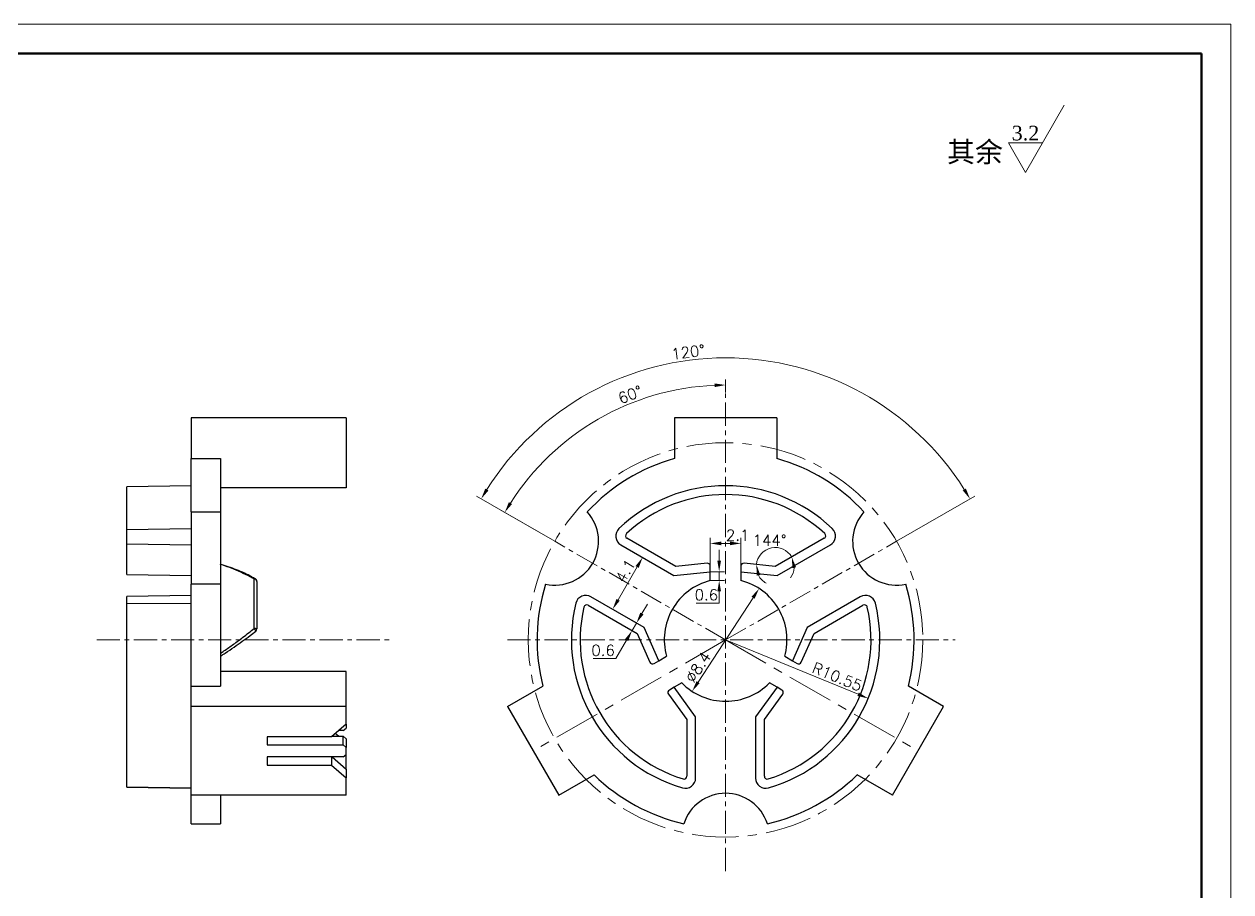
# Model space of a CAD drawing. Header units: millimetres. Extents: x 2522 to 3192, y 1532 to 1650.
# Drawn here: x 3109.1 to 3191.7, y 1591 to 1650.4 of the extents above; entities that cross this region are included whole.
import ezdxf

# ---------------------------------------------------------------- set-up
doc = ezdxf.new("R2010")
doc.units = ezdxf.units.MM
doc.linetypes.add('CENTER', pattern=[50.8, 31.75, -6.35, 6.35, -6.35])
for name, color, linetype, lineweight in [('中心线', 1, 'CENTER', 9), ('尺寸标注', 2, 'Continuous', 9), ('引导线', 6, 'Continuous', 9), ('文本', 3, 'Continuous', 15), ('粗实线', 9, 'Continuous', 50)]:
    doc.layers.add(name, color=color, linetype=linetype, lineweight=lineweight)
doc.styles.add('st', font='txt.shx')
doc.styles.get("Standard").update_dxf_attribs({"font": 'arial.ttf'})
doc.dimstyles.new('2st0.3', dxfattribs={"dimscale": 0.3, "dimtxt": 2.5, "dimasz": 2.5, "dimexe": 1.25, "dimexo": 0, "dimtad": 1, "dimtoh": 1, "dimdec": 3, "dimlfac": 0.5, "dimdsep": 46, "dimtxsty": 'st', "dimcen": 0, "dimclrd": 256, "dimclre": 256, "dimclrt": 256, "dimadec": 4, "dimazin": 2, "dimtfac": 1, "dimtdec": 3, "dimtmove": 0, "dimatfit": 1, "dimfxl": 0, "dimlwd": -1, "dimlwe": -1, "dimarcsym": 0})
doc.dimstyles.new('st0.3', dxfattribs={"dimscale": 0.3, "dimtxt": 2.5, "dimasz": 2.5, "dimexe": 1.25, "dimexo": 0, "dimtad": 1, "dimtoh": 1, "dimdec": 3, "dimdsep": 46, "dimtxsty": 'st', "dimcen": 0, "dimclrd": 256, "dimclre": 256, "dimclrt": 256, "dimadec": 4, "dimazin": 2, "dimtfac": 1, "dimtdec": 3, "dimtmove": 0, "dimatfit": 1, "dimfxl": 0, "dimlwd": -1, "dimlwe": -1, "dimarcsym": 0})

# ---------------------------------------------------------------- blocks, each defined once
blk = doc.blocks.new('*D137')
at = {"layer": 'Defpoints', "color": 0, "ltscale": 0.1, "transparency": 16777216}
for p in [(3151.761, 1613.717), (3149.381, 1610.357), (3149.711, 1610.166)]:
    blk.add_point(p, dxfattribs=at)
at = {"layer": '尺寸标注', "ltscale": 0.1, "transparency": 16777216}
for p, q in [((3151.761, 1613.717), (3151.106, 1614.095)), ((3151.056, 1613.258), (3149.756, 1611.006)), ((3149.711, 1610.166), (3149.056, 1610.544))]:
    blk.add_line(p, q, dxfattribs=at)
for points in [[(3150.948, 1613.32), (3151.164, 1613.195), (3151.431, 1613.907)], [(3149.648, 1611.069), (3149.864, 1610.944), (3149.381, 1610.357)]]:
    blk.add_solid(points, dxfattribs=at)
at = {"layer": '尺寸标注', "ltscale": 0.1, "transparency": 16777216, "insert": (3150.25, 1612.987), "char_height": 0.75, "attachment_point": 5, "rotation": 60, "style": 'st'}
blk.add_mtext('4.1', dxfattribs=at)
blk = doc.blocks.new('*D141')
at = {"layer": 'Defpoints', "color": 0, "ltscale": 0.1, "transparency": 16777216}
for p in [(3158.159, 1614.868), (3156.059, 1613.31), (3158.159, 1613.31)]:
    blk.add_point(p, dxfattribs=at)
at = {"layer": '尺寸标注', "ltscale": 0.1, "transparency": 16777216}
for p, q in [((3156.059, 1613.31), (3156.059, 1615.243)), ((3158.159, 1613.31), (3158.159, 1615.243)), ((3156.809, 1614.868), (3157.409, 1614.868))]:
    blk.add_line(p, q, dxfattribs=at)
for points in [[(3156.809, 1614.993), (3156.809, 1614.743), (3156.059, 1614.868)], [(3157.409, 1614.993), (3157.409, 1614.743), (3158.159, 1614.868)]]:
    blk.add_solid(points, dxfattribs=at)
at = {"layer": '尺寸标注', "ltscale": 0.1, "transparency": 16777216, "insert": (3157.933, 1615.43), "char_height": 0.75, "attachment_point": 5, "style": 'st'}
blk.add_mtext('2.1', dxfattribs=at)
blk = doc.blocks.new('*D142')
at = {"layer": 'Defpoints', "color": 0, "ltscale": 0.1, "transparency": 16777216}
for p in [(3151.008, 1609.418), (3151.359, 1609.215), (3151.059, 1608.695)]:
    blk.add_point(p, dxfattribs=at)
at = {"layer": '尺寸标注', "ltscale": 0.1, "transparency": 16777216}
for p, q in [((3151.383, 1610.067), (3151.758, 1610.717)), ((3151.359, 1609.215), (3150.683, 1609.605)), ((3151.008, 1609.418), (3150.708, 1608.898)), ((3151.059, 1608.695), (3150.383, 1609.085)), ((3150.333, 1608.248), (3149.603, 1606.985)), ((3149.603, 1606.985), (3148.041, 1606.985))]:
    blk.add_line(p, q, dxfattribs=at)
for points in [[(3151.274, 1610.13), (3151.491, 1610.005), (3151.008, 1609.418)], [(3150.224, 1608.311), (3150.441, 1608.186), (3150.708, 1608.898)]]:
    blk.add_solid(points, dxfattribs=at)
at = {"layer": '尺寸标注', "ltscale": 0.1, "transparency": 16777216, "insert": (3148.728, 1607.547), "char_height": 0.75, "attachment_point": 5, "style": 'st'}
blk.add_mtext('0.6', dxfattribs=at)
blk = doc.blocks.new('*D143')
at = {"layer": 'Defpoints', "color": 0, "ltscale": 0.1, "transparency": 16777216}
for p in [(3163.859, 1615.219), (3160.78, 1614.556), (3158.38, 1613.509), (3160.509, 1613.285), (3160.509, 1613.285)]:
    blk.add_point(p, dxfattribs=at)
at = {"layer": '尺寸标注', "ltscale": 0.1, "transparency": 16777216}
for start, end in [(30, 174.00001), (207.53393, 241.06786), (322.93215, 356.46607)]:
    blk.add_arc((3160.509, 1613.285), 1.3, start, end, dxfattribs=at)
for points in [[(3159.234, 1612.661), (3159.48, 1612.707), (3159.217, 1613.421)], [(3161.685, 1613.176), (3161.929, 1613.233), (3161.635, 1613.935)]]:
    blk.add_solid(points, dxfattribs=at)
at = {"layer": '尺寸标注', "ltscale": 0.1, "transparency": 16777216, "insert": (3160.118, 1615.087), "char_height": 0.75, "attachment_point": 5, "style": 'st'}
blk.add_mtext('144°', dxfattribs=at)
blk = doc.blocks.new('*D144')
at = {"layer": 'Defpoints', "color": 0, "ltscale": 0.1, "transparency": 16777216}
for p in [(3157.109, 1608.262), (3166.869, 1604.255)]:
    blk.add_point(p, dxfattribs=at)
at = {"layer": '尺寸标注', "ltscale": 0.1, "transparency": 16777216}
blk.add_line((3157.109, 1608.262), (3166.175, 1604.54), dxfattribs=at)
blk.add_solid([(3166.223, 1604.656), (3166.128, 1604.425), (3166.869, 1604.255)], dxfattribs=at)
at = {"layer": '尺寸标注', "ltscale": 0.1, "transparency": 16777216, "insert": (3164.75, 1605.734), "char_height": 0.75, "attachment_point": 5, "rotation": 337.68123, "style": 'st'}
blk.add_mtext('R10.55', dxfattribs=at)
blk = doc.blocks.new('*D145')
at = {"layer": 'Defpoints', "color": 0, "ltscale": 0.1, "transparency": 16777216}
for p in [(3156.059, 1612.929), (3156.669, 1612.929), (3156.059, 1612.329)]:
    blk.add_point(p, dxfattribs=at)
at = {"layer": '尺寸标注', "ltscale": 0.1, "transparency": 16777216}
for p, q in [((3156.669, 1613.679), (3156.669, 1614.429)), ((3156.059, 1612.929), (3157.044, 1612.929)), ((3156.669, 1612.929), (3156.669, 1612.329)), ((3156.059, 1612.329), (3157.044, 1612.329)), ((3156.669, 1611.579), (3156.669, 1610.786)), ((3156.669, 1610.786), (3155.106, 1610.786))]:
    blk.add_line(p, q, dxfattribs=at)
for points in [[(3156.544, 1613.679), (3156.794, 1613.679), (3156.669, 1612.929)], [(3156.544, 1611.579), (3156.794, 1611.579), (3156.669, 1612.329)]]:
    blk.add_solid(points, dxfattribs=at)
at = {"layer": '尺寸标注', "ltscale": 0.1, "transparency": 16777216, "insert": (3155.794, 1611.348), "char_height": 0.75, "attachment_point": 5, "style": 'st'}
blk.add_mtext('0.6', dxfattribs=at)
blk = doc.blocks.new('*D124')
at = {"layer": 'Defpoints', "color": 0, "ltscale": 0.1, "transparency": 16777216}
for p in [(3157.109, 1625.203), (3145.894, 1621.628), (3145.418, 1615.012), (3157.109, 1608.262), (3157.109, 1592.437)]:
    blk.add_point(p, dxfattribs=at)
at = {"layer": '尺寸标注', "ltscale": 0.1, "transparency": 16777216}
for p, q in [((3157.109, 1625.203), (3157.109, 1626.085)), ((3145.418, 1615.012), (3141.674, 1617.174))]:
    blk.add_line(p, q, dxfattribs=at)
blk.add_arc((3157.109, 1608.262), 17.448, 92.46297, 147.53703, dxfattribs=at)
for points in [[(3156.357, 1625.819), (3156.362, 1625.569), (3157.109, 1625.71)], [(3142.494, 1617.563), (3142.281, 1617.692), (3141.999, 1616.986)]]:
    blk.add_solid(points, dxfattribs=at)
at = {"layer": '尺寸标注', "ltscale": 0.1, "transparency": 16777216, "insert": (3150.582, 1625.049), "char_height": 0.75, "attachment_point": 5, "rotation": 21.24731, "style": 'st'}
blk.add_mtext('60°', dxfattribs=at)
blk = doc.blocks.new('*D125')
at = {"layer": 'Defpoints', "color": 0, "ltscale": 0.1, "transparency": 16777216}
for p in [(3163.713, 1626.405), (3145.418, 1615.012), (3168.801, 1615.012), (3157.109, 1608.262), (3157.109, 1608.262)]:
    blk.add_point(p, dxfattribs=at)
at = {"layer": '尺寸标注', "ltscale": 0.1, "transparency": 16777216}
for p, q in [((3145.418, 1615.012), (3140.064, 1618.103)), ((3168.801, 1615.012), (3174.155, 1618.103))]:
    blk.add_line(p, q, dxfattribs=at)
blk.add_arc((3157.109, 1608.262), 19.308, 32.22577, 147.77423, dxfattribs=at)
for points in [[(3140.883, 1618.493), (3140.669, 1618.622), (3140.388, 1617.916)], [(3173.55, 1618.622), (3173.336, 1618.493), (3173.83, 1617.916)]]:
    blk.add_solid(points, dxfattribs=at)
at = {"layer": '尺寸标注', "ltscale": 0.1, "transparency": 16777216, "insert": (3154.542, 1627.966), "char_height": 0.75, "attachment_point": 5, "rotation": 7.4228, "style": 'st'}
blk.add_mtext('120°', dxfattribs=at)
blk = doc.blocks.new('*D134')
at = {"layer": 'Defpoints', "color": 0, "ltscale": 0.1, "transparency": 16777216}
for p in [(3159.4, 1611.782), (3154.818, 1604.742)]:
    blk.add_point(p, dxfattribs=at)
at = {"layer": '尺寸标注', "ltscale": 0.1, "transparency": 16777216}
blk.add_line((3158.991, 1611.153), (3155.228, 1605.37), dxfattribs=at)
for points in [[(3158.886, 1611.222), (3159.096, 1611.085), (3159.4, 1611.782)], [(3155.123, 1605.439), (3155.332, 1605.302), (3154.818, 1604.742)]]:
    blk.add_solid(points, dxfattribs=at)
at = {"layer": '尺寸标注', "ltscale": 0.1, "transparency": 16777216, "insert": (3155.226, 1606.399), "char_height": 0.75, "attachment_point": 5, "rotation": 56.94369, "style": 'st'}
blk.add_mtext('∅8.4', dxfattribs=at)

msp = doc.modelspace()

# ---------------------------------------------------------------- linework, layer by layer
at = {"color": 7, "linetype": 'Continuous', "lineweight": 25}
for p, q in [((3131.1406, 1623.4619), (3120.5406, 1623.4619)), ((3120.5406, 1623.4619), (3120.5406, 1620.678)), ((3131.1406, 1623.4619), (3131.1406, 1618.6619)), ((3153.6094, 1623.4619), (3153.6094, 1620.678)), ((3160.6094, 1623.4619), (3153.6094, 1623.4619)), ((3160.6094, 1623.4619), (3160.6094, 1620.678)), ((3120.5406, 1620.678), (3122.5406, 1620.678)), ((3120.5406, 1617.0248), (3120.5406, 1620.678)), ((3122.5406, 1620.678), (3122.5406, 1617.0248)), ((3120.5406, 1618.8119), (3116.1406, 1618.7369)), ((3116.1406, 1615.8238), (3116.1406, 1618.7369)), ((3131.1406, 1618.6619), (3122.5406, 1618.6619)), ((3120.5406, 1617.0248), (3122.5406, 1617.0248)), ((3120.5406, 1617.0248), (3120.5406, 1612.079)), ((3122.5406, 1617.0248), (3122.5406, 1612.079)), ((3116.1406, 1615.8238), (3120.5406, 1615.878)), ((3116.1406, 1614.8314), (3116.1406, 1615.8238)), ((3153.7094, 1613.2849), (3150.3594, 1615.219)), ((3163.8594, 1615.219), (3160.5094, 1613.2849)), ((3116.1406, 1614.8314), (3120.5406, 1614.7664)), ((3116.1406, 1612.745), (3116.1406, 1614.8314)), ((3149.9432, 1614.7664), (3153.5782, 1612.6678)), ((3160.6406, 1612.6678), (3164.2756, 1614.7664)), ((3155.8385, 1613.5086), (3153.7094, 1613.2849)), ((3155.9843, 1613.4485), (3155.9932, 1613.4584)), ((3160.5094, 1613.2849), (3158.3803, 1613.5086)), ((3116.1406, 1612.745), (3120.5406, 1612.6678)), ((3153.5782, 1612.6678), (3156.0594, 1612.9286)), ((3156.0594, 1612.9286), (3156.0594, 1613.3097)), ((3156.0594, 1612.3286), (3156.0594, 1612.9286)), ((3158.1594, 1613.3097), (3158.1594, 1612.9286)), ((3158.1594, 1612.9286), (3160.6406, 1612.6678)), ((3158.1594, 1612.9286), (3158.1594, 1612.3286)), ((3122.5406, 1612.079), (3120.5406, 1612.079)), ((3120.5406, 1605.0849), (3120.5406, 1612.079)), ((3122.5406, 1612.079), (3122.5406, 1605.0849)), ((3124.8576, 1609.0491), (3124.8576, 1612.4211)), ((3125.0406, 1612.2651), (3125.0406, 1609.0196)), ((3120.5406, 1611.3095), (3116.1406, 1611.2345)), ((3116.1406, 1610.7585), (3116.1406, 1611.2345)), ((3151.5282, 1609.1171), (3147.8932, 1611.2157)), ((3166.3256, 1611.2157), (3162.6906, 1609.1171)), ((3116.1406, 1610.7585), (3120.5406, 1610.7763)), ((3116.1406, 1598.2035), (3116.1406, 1610.7585)), ((3147.7094, 1610.629), (3151.0594, 1608.6949)), ((3163.1594, 1608.6949), (3166.5094, 1610.629)), ((3151.0594, 1608.6949), (3151.9302, 1606.7392)), ((3152.543, 1606.8379), (3151.5282, 1609.1171)), ((3162.6906, 1609.1171), (3161.6758, 1606.8379)), ((3162.2886, 1606.7392), (3163.1594, 1608.6949)), ((3152.2129, 1606.6473), (3152.543, 1606.8379)), ((3152.543, 1606.8379), (3153.0626, 1607.1379)), ((3161.1562, 1607.1379), (3161.6758, 1606.8379)), ((3161.6758, 1606.8379), (3162.0059, 1606.6473)), ((3131.1406, 1606.093), (3122.5406, 1606.093)), ((3131.1406, 1603.693), (3131.1406, 1606.093)), ((3120.5406, 1603.693), (3120.5406, 1605.0849)), ((3120.5406, 1605.0849), (3122.5406, 1605.0849)), ((3142.1958, 1603.693), (3144.6067, 1605.0849)), ((3154.1126, 1605.3193), (3153.593, 1605.0193)), ((3160.6258, 1605.0193), (3160.1062, 1605.3193)), ((3172.023, 1603.693), (3169.6121, 1605.0849)), ((3153.2011, 1604.5379), (3154.4594, 1602.806)), ((3153.593, 1605.0193), (3153.2629, 1604.8287)), ((3155.0594, 1603.0009), (3153.593, 1605.0193)), ((3160.6258, 1605.0193), (3159.1594, 1603.0009)), ((3159.7594, 1602.806), (3161.0177, 1604.5379)), ((3160.9559, 1604.8287), (3160.6258, 1605.0193)), ((3131.1406, 1603.693), (3120.5406, 1603.693)), ((3120.5406, 1597.6308), (3120.5406, 1603.693)), ((3131.1406, 1602.5022), (3131.1406, 1603.693)), ((3142.1958, 1603.693), (3145.6958, 1597.6308)), ((3168.523, 1597.6308), (3172.023, 1603.693)), ((3154.4594, 1602.806), (3154.4594, 1598.9378)), ((3155.0594, 1598.8036), (3155.0594, 1603.0009)), ((3159.1594, 1603.0009), (3159.1594, 1598.8036)), ((3159.7594, 1598.9378), (3159.7594, 1602.806)), ((3131.1406, 1602.5022), (3130.1406, 1601.6362)), ((3130.619, 1601.6733), (3130.4012, 1601.8619)), ((3130.9406, 1602.0506), (3130.619, 1602.0506)), ((3130.9406, 1602.0506), (3131.1406, 1602.2238)), ((3131.1406, 1602.5022), (3131.1406, 1602.2238)), ((3130.1406, 1601.6362), (3125.7406, 1601.6362)), ((3125.7406, 1601.6362), (3125.7406, 1601.0733)), ((3125.7406, 1601.0733), (3130.9406, 1601.0733)), ((3130.1834, 1601.6733), (3130.9406, 1601.6733)), ((3130.9406, 1601.0733), (3130.9406, 1601.6733)), ((3130.9406, 1601.6733), (3131.1406, 1601.5001)), ((3131.1406, 1600.9001), (3130.9406, 1601.0733)), ((3131.1406, 1601.5001), (3131.1406, 1600.9001)), ((3125.7406, 1600.2506), (3125.7406, 1599.6876)), ((3130.9406, 1600.2506), (3125.7406, 1600.2506)), ((3130.1406, 1600.2506), (3130.1406, 1599.6876)), ((3130.1834, 1600.2506), (3131.1406, 1599.4216)), ((3130.9406, 1600.2506), (3131.1406, 1600.4238)), ((3131.1406, 1600.4238), (3131.1406, 1600.9001)), ((3131.1406, 1599.4216), (3131.1406, 1600.4238)), ((3125.7406, 1599.6876), (3130.1406, 1599.6876)), ((3130.1406, 1599.6876), (3131.1406, 1598.8216)), ((3131.1406, 1599.4216), (3131.1406, 1598.8216)), ((3131.1406, 1597.6308), (3131.1406, 1598.8216)), ((3145.6958, 1597.6308), (3148.1067, 1599.0228)), ((3168.523, 1597.6308), (3166.1121, 1599.0228)), ((3116.1406, 1598.2035), (3120.5406, 1598.1314)), ((3116.1406, 1598.1786), (3116.1406, 1598.2035)), ((3116.1406, 1598.1786), (3120.5406, 1598.1036)), ((3131.1406, 1597.6308), (3120.5406, 1597.6308)), ((3120.5406, 1595.6819), (3120.5406, 1597.6308)), ((3122.5406, 1597.6308), (3122.5406, 1595.6819)), ((3120.5406, 1595.6819), (3122.5406, 1595.6819))]:
    msp.add_line(p, q, dxfattribs=at)
for centre, radius, start, end in [((3157.1094, 1608.2619), 12.9, 105.7427, 137.211499), ((3157.1094, 1608.2619), 12.9, 42.788501, 74.2573), ((3157.1094, 1608.2619), 10.55, 46.211737, 133.788263), ((3157.1094, 1608.2619), 9.95, 46.996165, 133.003835), ((3145.4181, 1615.0119), 3, 257.858463, 42.141537), ((3168.8007, 1615.0119), 3, 137.858463, 282.141537), ((3150.2932, 1615.3727), 0.7, 133.788263, 240), ((3163.9256, 1615.3727), 0.7, 300, 46.211737), ((3150.4594, 1615.3922), 0.2, 133.003835, 240), ((3163.7594, 1615.3922), 0.2, 300, 46.996165), ((3155.8594, 1613.3097), 0.2, 48, 96), ((3155.8594, 1613.3097), 0.2, 0, 48), ((3158.3594, 1613.3097), 0.2, 132, 180), ((3158.3594, 1613.3097), 0.2, 84, 132), ((3124.8639, 1612.2432), 0.178, 7.08724, 92.026614), ((3124.8406, 1612.2651), 0.2, 0, 60.357247), ((3157.1094, 1608.2619), 12.9, 162.788501, 194.2573), ((3157.1094, 1608.2619), 4.2, 104.477512, 195.522488), ((3157.1094, 1608.2619), 4.2, 344.477512, 75.522488), ((3157.1094, 1608.2619), 12.9, 345.7427, 17.211499), ((3147.5432, 1610.6095), 0.7, 60, 166.211737), ((3166.6756, 1610.6095), 0.7, 13.788263, 120), ((3157.1094, 1608.2619), 10.55, 166.211737, 253.788263), ((3157.1094, 1608.2619), 9.95, 166.996165, 253.003835), ((3147.6094, 1610.4558), 0.2, 60, 166.996165), ((3157.1094, 1608.2619), 9.95, 286.996165, 13.003835), ((3157.1094, 1608.2619), 10.55, 286.211737, 13.788263), ((3166.6094, 1610.4558), 0.2, 13.003835, 120), ((3124.8995, 1608.727), 0.3248, 64.26396, 97.406677), ((3124.8406, 1609.0196), 0.2, 308.115363, 0), ((3152.1129, 1606.8205), 0.2, 204, 252), ((3162.1059, 1606.8205), 0.2, 288, 336), ((3152.1129, 1606.8205), 0.2, 252, 300), ((3162.1059, 1606.8205), 0.2, 240, 288), ((3157.1094, 1608.2619), 4.2, 224.477512, 315.522488), ((3153.3629, 1604.6555), 0.2, 168, 216), ((3153.3629, 1604.6555), 0.2, 120, 168), ((3160.8559, 1604.6555), 0.2, 12, 60), ((3160.8559, 1604.6555), 0.2, 324, 12), ((3157.1094, 1608.2619), 12.9, 225.7427, 257.211499), ((3154.3594, 1598.8036), 0.7, 253.788263, 0), ((3154.2594, 1598.9378), 0.2, 253.003835, 360), ((3159.8594, 1598.8036), 0.7, 180, 286.211737), ((3159.9594, 1598.9378), 0.2, 180, 286.996165), ((3157.1094, 1608.2619), 12.9, 282.788501, 314.2573), ((3157.1094, 1594.7619), 3, 17.858463, 162.141537)]:
    msp.add_arc(centre, radius, start, end, dxfattribs=at)
at = {"color": 8, "linetype": 'Continuous', "lineweight": 25}
for centre, radius, start, end in [((3124.913, 1612.3643), 0.0793, 70.445588, 134.244759), ((3124.5927, 1608.7746), 0.3815, 13.27826, 46.013933), ((3122.5558, 1607.1622), 0.017, 205.928275, 238.601447)]:
    msp.add_arc(centre, radius, start, end, dxfattribs=at)
at = {"color": 7, "linetype": 'Continuous', "lineweight": 25}
for points, knots in [([(3124.9395, 1612.439), (3124.8547, 1612.4862), (3124.6062, 1612.6246), (3124.1775, 1612.8358), (3123.6423, 1613.0674), (3123.0918, 1613.2757), (3122.7163, 1613.3931), (3122.5337, 1613.4502)], [0, 0, 0, 0, 0.1100465, 0.3225712, 0.5448656, 0.7785666, 1, 1, 1, 1]), ([(3122.547, 1607.1477), (3122.6568, 1607.2195), (3122.9693, 1607.4236), (3123.4698, 1607.7628), (3124.035, 1608.1617), (3124.5308, 1608.5264), (3124.8332, 1608.7609), (3124.964, 1608.8623)], [0, 0, 0, 0, 0.1323831, 0.3766316, 0.6097749, 0.8312048, 1, 1, 1, 1])]:
    msp.add_open_spline(points, degree=3, knots=knots, dxfattribs=at)
at = {"color": 8, "linetype": 'Continuous', "lineweight": 25}
for points, knots in [([(3124.8576, 1612.4211), (3124.8168, 1612.4448), (3124.5715, 1612.5876), (3124.1105, 1612.8257), (3123.3807, 1613.1492), (3122.8502, 1613.3268), (3122.5406, 1613.4305)], [0, 0, 0, 0, 0.0552333, 0.3321762, 0.6101663, 1, 1, 1, 1]), ([(3122.5406, 1607.3379), (3122.6224, 1607.3935), (3122.9249, 1607.5989), (3123.4424, 1607.964), (3124.1385, 1608.4756), (3124.6017, 1608.845), (3124.8576, 1609.0491)], [0, 0, 0, 0, 0.10270127, 0.3795466, 0.6571468, 1, 1, 1, 1])]:
    msp.add_open_spline(points, degree=3, knots=knots, dxfattribs=at)
at = {"layer": '中心线', "ltscale": 0.05}
for p, q in [((3157.1094, 1592.4371), (3157.1094, 1625.2027)), ((3157.1094, 1608.2619), (3145.4181, 1615.0119)), ((3157.1094, 1608.2619), (3168.8007, 1615.0119)), ((3114.0831, 1608.2619), (3134.1414, 1608.2619)), ((3142.1765, 1608.2619), (3172.8268, 1608.2619))]:
    msp.add_line(p, q, dxfattribs=at)
at = {"layer": '中心线', "ltscale": 0.1}
for q in [(3143.9458, 1600.6619), (3170.273, 1600.6619)]:
    msp.add_line((3157.1094, 1608.2619), q, dxfattribs=at)
msp.add_circle((3157.1094, 1608.2619), 13.5, dxfattribs=at)
at = {"layer": '引导线'}
for p in [(3023.6796, 1650.4143), (3191.6796, 1531.6143)]:
    msp.add_line(p, (3191.6796, 1650.4143), dxfattribs=at)
at = {"layer": '文本'}
for p, q in [((3177.6244, 1640.2639), (3180.2848, 1644.8719)), ((3178.7883, 1642.2799), (3176.4604, 1642.2799)), ((3176.4604, 1642.2799), (3177.6244, 1640.2639))]:
    msp.add_line(p, q, dxfattribs=at)
at = {"layer": '粗实线'}
for p in [(3033.6796, 1648.4143), (3189.6796, 1533.6143)]:
    msp.add_line(p, (3189.6796, 1648.4143), dxfattribs=at)

# ---------------------------------------------------------------- texts
at = {"layer": '文本'}
for s, insert, char_height, width, attachment_point in [('{\\fTimes New Roman|b0|i0|c0|p18;3.2}', (3176.684, 1643.4579), 1, 5.84, 1), ('其余', (3174.1719, 1640.81), 1.4, 25.27192, 8)]:
    msp.add_mtext(s, dxfattribs=dict(at, insert=insert, char_height=char_height, width=width, attachment_point=attachment_point))

# ---------------------------------------------------------------- dimensions: what is measured, and where the dimension line sits
at = {"layer": '尺寸标注', "ltscale": 0.1}
for base, line1, line2, dimstyle, picture, middle in [((3163.71303, 1626.40523), ((3157.1094, 1608.26192), (3145.41806, 1615.01192)), ((3157.1094, 1608.26192), (3168.80074, 1615.01192)), '2st0.3', '*D125', (3154.61503, 1627.40783)), ((3145.89374, 1621.62823), ((3157.1094, 1592.43709), (3157.1094, 1625.2027)), ((3157.1094, 1608.26192), (3145.41806, 1615.01192)), '2st0.3', '*D124', (3150.78617, 1624.52433)), ((3160.779662, 1614.556374), ((3163.859363, 1615.218968), (3160.509394, 1613.284863)), ((3160.509394, 1613.284863), (3158.380307, 1613.508638)), 'st0.3', '*D143', (3160.118304, 1614.524554))]:
    dim = msp.add_angular_dim_2l(base=base, line1=line1, line2=line2, dimstyle=dimstyle, dxfattribs=at)
    dim.commit()
    dim.dimension.update_dxf_attribs({"geometry": picture, "text_midpoint": middle, "dimtype": 162})
dim = msp.add_linear_dim(base=(3158.1594, 1614.8675), p1=(3156.0594, 1613.3097), p2=(3158.1594, 1613.3097), dimstyle='st0.3', dxfattribs=at)
dim.commit()
dim.dimension.update_dxf_attribs({"geometry": '*D141', "text_midpoint": (3157.9329, 1614.8675), "dimtype": 160})
for base, p1, p2, angle, picture, middle, dimtype in [((3156.6689, 1612.9286), (3156.0594, 1612.3286), (3156.0594, 1612.9286), 90, '*D145', (3155.7939, 1610.7855), 160), ((3149.3811, 1610.3567), (3151.7607, 1613.7171), (3149.7107, 1610.1664), 240, '*D137', (3150.737, 1612.7053), 161), ((3151.0077, 1609.4176), (3151.0594, 1608.6949), (3151.3594, 1609.2145), 60.000003, '*D142', (3148.7281, 1606.9848), 161)]:
    dim = msp.add_linear_dim(base=base, p1=p1, p2=p2, angle=angle, dimstyle='st0.3', dxfattribs=at)
    dim.commit()
    dim.dimension.update_dxf_attribs({"geometry": picture, "text_midpoint": middle, "dimtype": dimtype})
dim = msp.add_diameter_dim_2p(p1=(3159.4003, 1611.7821), p2=(3154.8185, 1604.7418), dimstyle='st0.3', dxfattribs=at)
dim.commit()
dim.dimension.update_dxf_attribs({"geometry": '*D134', "text_midpoint": (3155.6975, 1606.0925), "dimtype": 163})
dim = msp.add_radius_dim(center=(3157.1094, 1608.2619), mpoint=(3166.8691, 1604.2555), dimstyle='st0.3', dxfattribs=at)
dim.commit()
dim.dimension.update_dxf_attribs({"geometry": '*D144', "text_midpoint": (3164.536, 1605.2132), "dimtype": 164})

doc.saveas('drawing.dxf')
